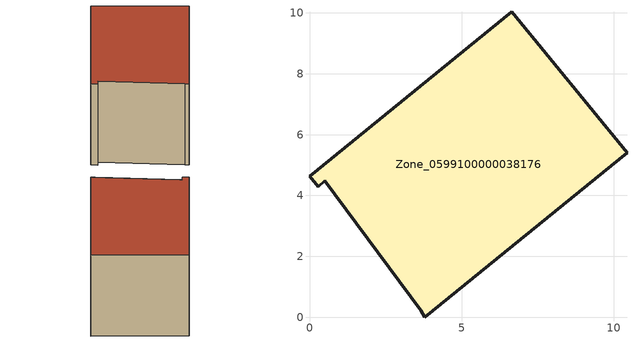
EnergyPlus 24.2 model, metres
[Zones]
Zone_0599100000038176
 floor ground (C_G): 0.5,4.49 0.28,4.28 0,4.63 6.65,10.04 10.44,5.41 3.79,0 3.65,0.23 z3.15
 wall outside (C_F): 3.79,0 10.44,5.41 6.65,10.04 0,4.63 0.28,4.28 0.5,4.49 3.65,0.23 3.79,0 z3.15:9.04
 roof outside (C_R): 0.28,4.28 0.5,4.49 3.65,0.23 3.79,0 10.44,5.41 6.65,10.04 0,4.63 z9.04
[BUILDING]
Pand.0599100000038176: North Axis=0; Terrain=City; Loads Convergence Tolerance Value=0.04; Temperature Convergence Tolerance Value=0.4; Solar Distribution=FullExterior; Maximum Number of Warmup Days=25; Minimum Number of Warmup Days=1
[Site:Location]
Rotterdam.The.Hague.AP_ZH_NLD Design_Conditions: Latitude=51.96; Longitude=4.45; Time Zone=1; Elevation=-4.5
[SITE:GROUNDTEMPERATURE:BUILDINGSURFACE]
18, 18, 18, 18, 18, 18, 18, 18, 18, 18, 18, 18
[MATERIAL] Thermal Absorptance=0.9; Solar Absorptance=0.7; Visible Absorptance=0.7
Name | Roughness | Thickness | Conductivity | Density | Specific Heat
G.TI.1946-1964 | MediumSmooth | 0.15 | 1 | 540 | 1210
F.TI.1946-1964 | Rough | 0.3 | 0.857143 | 1920 | 840
R.TI.1946-1964 | MediumRough | 0.2 | 0.277778 | 1500 | 1000
[CONSTRUCTION]
C_G: G.TI.1946-1964
C_F: F.TI.1946-1964
C_R: R.TI.1946-1964
[ZONE]
Zone_0599100000038176: Type=1; Multiplier=1; Ceiling Height=Autocalculate; Volume=Autocalculate; Floor Area=autocalculate; Part of Total Floor Area=Yes
[ZONEINFILTRATION:DESIGNFLOWRATE]
Infil_Zone_0599100000038176: Zone or ZoneList or Space or SpaceList=Zone_0599100000038176; Schedule=AlwaysOn; Design Flow Rate Calculation Method=Flow/Area; Flow Rate per Floor Area=0.003; Constant Term Coefficient=1; Temperature Term Coefficient=0; Velocity Term Coefficient=0; Velocity Squared Term Coefficient=0
[HVACTEMPLATE:ZONE:IDEALLOADSAIRSYSTEM]
Zone_0599100000038176: Maximum Heating Supply Air Temperature=50; Minimum Cooling Supply Air Temperature=13; Maximum Heating Supply Air Humidity Ratio=0.0156; Minimum Cooling Supply Air Humidity Ratio=0.0077; Heating Limit=NoLimit; Cooling Limit=NoLimit; Dehumidification Control Type=ConstantSensibleHeatRatio; Cooling Sensible Heat Ratio=0.7; Dehumidification Setpoint=60; Humidification Control Type=None; Humidification Setpoint=30; Outdoor Air Method=None; Outdoor Air Flow Rate per Person=0.00944; Outdoor Air Flow Rate per Zone Floor Area=0; Outdoor Air Flow Rate per Zone=0; Demand Controlled Ventilation Type=None; Outdoor Air Economizer Type=NoEconomizer; Heat Recovery Type=None; Sensible Heat Recovery Effectiveness=0.7; Latent Heat Recovery Effectiveness=0.65
[ZONECONTROL:THERMOSTAT]
ThermostatControl_Zone_0599100000038176: Zone or ZoneList=Zone_0599100000038176; Control Type Schedule=DualSetpointControlType; Control 1=Thermostat_Zone_0599100000038176; Temperature Difference Between Cutout And Setpoint=0
[THERMOSTATSETPOINT:DUALSETPOINT]
Thermostat_Zone_0599100000038176: Heating Setpoint Temperature Schedule=HeatingSetpoint_Zone_0599100000038176; Cooling Setpoint Temperature Schedule=CoolingSetpoint_Zone_0599100000038176
[SCHEDULE:COMPACT]
HeatingSetpoint_Zone_0599100000038176: Through: 12/31, For: AllDays, Until: 24:00, 21
CoolingSetpoint_Zone_0599100000038176: Through: 12/31, For: AllDays, Until: 24:00, 24
DualSetpointControlType: Through: 12/31, For: AllDays, Until: 24:00, 4
AlwaysOn: Through: 12/31, For: AllDays, Until: 24:00, 1
